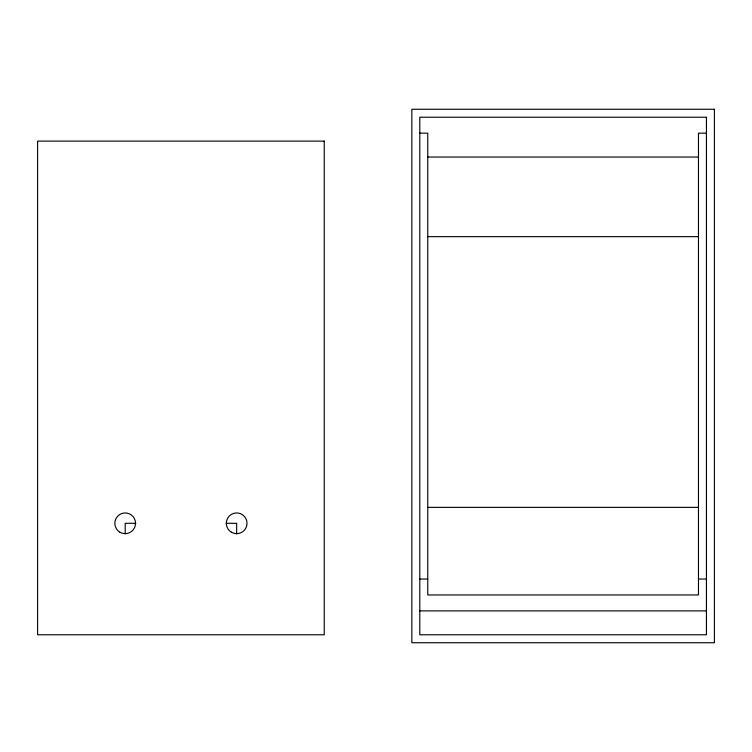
<?xml version="1.0" encoding="UTF-8"?>
<svg xmlns="http://www.w3.org/2000/svg" width="752" height="752" viewBox="0 0 752 752"><rect width="100%" height="100%" fill="white"/><g stroke="black" fill="none" stroke-linecap="round" stroke-linejoin="round"><path stroke-width="1.13" d="M419.795 133.151L427.756 133.151L427.756 594.964L698.476 594.964L698.476 133.151L706.438 133.151M427.756 157.036L698.476 157.036M427.756 236.654L698.476 236.654M427.756 507.374L698.476 507.374M135.745 523.307L125.189 523.307L125.189 533.864M226.098 523.307L236.654 523.307L236.654 533.864M419.795 579.04L427.756 579.04M698.476 579.04L706.438 579.04M419.795 610.887L706.438 610.887M714.4 109.266L411.833 109.266L411.833 642.734L714.4 642.734L714.4 109.266M706.438 117.227L419.795 117.227L419.795 634.773L706.438 634.773L706.438 117.227M324.244 141.113L37.6 141.113L37.6 634.773L324.244 634.773L324.244 141.113M231.484 532.266A10.349 10.349 0 0 0 247.013 523.307A10.349 10.349 0 0 0 231.484 514.34A10.349 10.349 0 0 0 231.484 532.266M120.01 532.266A10.349 10.349 0 0 0 135.539 523.307A10.349 10.349 0 0 0 120.01 514.34A10.349 10.349 0 0 0 120.01 532.266"/></g></svg>
